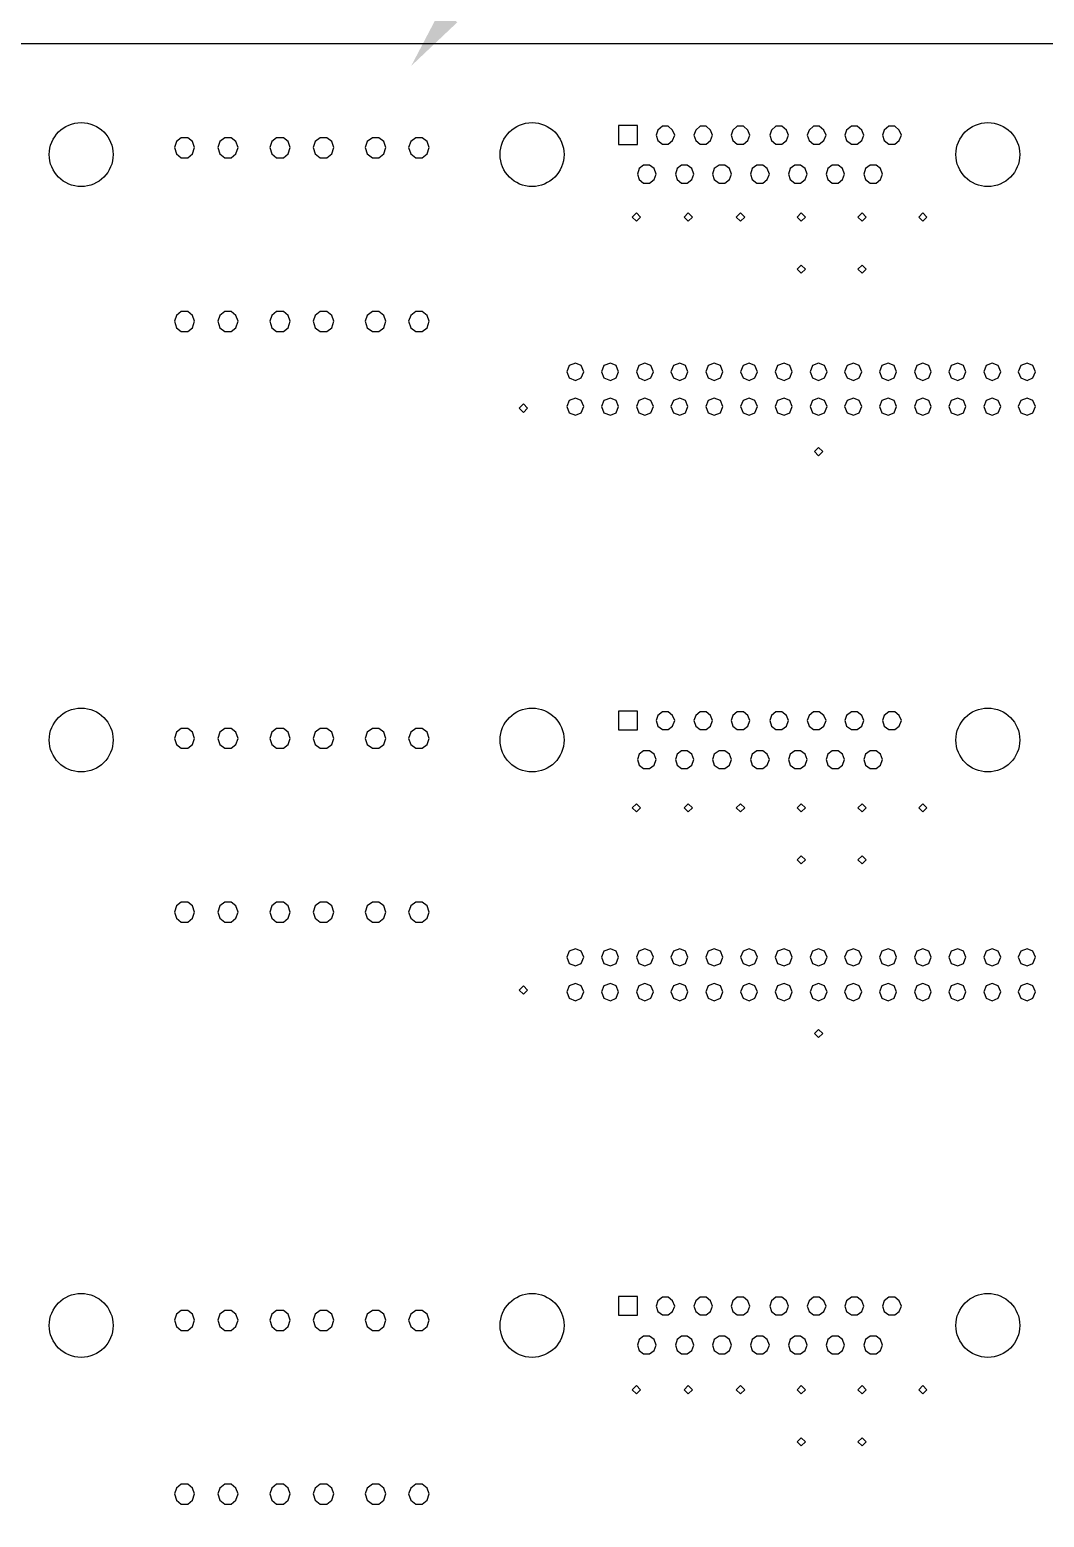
# Model space of a CAD drawing. Extents: x 0 to 31.8, y 0 to 20.
# Drawn here: x 23.031 to 25.952, y 8.846 to 13.128 of the extents above; entities that cross this region are included whole.
import ezdxf

# ---------------------------------------------------------------- set-up
doc = ezdxf.new("R2010")
doc.units = 0
doc.header["$LTSCALE"] = 0.25
doc.header["$MEASUREMENT"] = 0
doc.layers.add('10', color=7, linetype='CONTINUOUS')
doc.layers.add('DIMS', color=1, linetype='CONTINUOUS')

msp = doc.modelspace()

# ---------------------------------------------------------------- linework, layer by layer
at = {"layer": '10'}
for points in [[(30.6022, 13.0879), (30.6022, 5.9885), (20.3522, 5.9885), (20.3522, 13.0879), (30.6022, 13.0879)], [(24.7262, 12.7976), (24.7803, 12.7976), (24.7803, 12.8517), (24.7262, 12.8517), (24.7262, 12.7976)], [(24.8886, 12.8241), (24.8817, 12.8389), (24.8689, 12.8497), (24.8522, 12.8497), (24.8394, 12.8389), (24.8344, 12.8241), (24.8394, 12.8084), (24.8522, 12.7985), (24.8689, 12.7985), (24.8817, 12.8084), (24.8886, 12.8241)], [(24.9968, 12.8241), (24.9909, 12.8389), (24.9781, 12.8497), (24.9614, 12.8497), (24.9486, 12.8389), (24.9427, 12.8241), (24.9486, 12.8084), (24.9614, 12.7985), (24.9781, 12.7985), (24.9909, 12.8084), (24.9968, 12.8241)], [(25.1041, 12.8241), (25.0982, 12.8389), (25.0854, 12.8497), (25.0677, 12.8497), (25.0549, 12.8389), (25.05, 12.8241), (25.0549, 12.8084), (25.0677, 12.7985), (25.0854, 12.7985), (25.0982, 12.8084), (25.1041, 12.8241)], [(25.2154, 12.8241), (25.2094, 12.8389), (25.1966, 12.8497), (25.1789, 12.8497), (25.1661, 12.8389), (25.1612, 12.8241), (25.1661, 12.8084), (25.1789, 12.7985), (25.1966, 12.7985), (25.2094, 12.8084), (25.2154, 12.8241)], [(25.3236, 12.8241), (25.3167, 12.8389), (25.3039, 12.8497), (25.2872, 12.8497), (25.2744, 12.8389), (25.2695, 12.8241), (25.2744, 12.8084), (25.2872, 12.7985), (25.3039, 12.7985), (25.3167, 12.8084), (25.3236, 12.8241)], [(25.4319, 12.8241), (25.426, 12.8389), (25.4132, 12.8497), (25.3965, 12.8497), (25.3827, 12.8389), (25.3778, 12.8241), (25.3827, 12.8084), (25.3965, 12.7985), (25.4132, 12.7985), (25.426, 12.8084), (25.4319, 12.8241)], [(25.5402, 12.8241), (25.5342, 12.8389), (25.5215, 12.8497), (25.5037, 12.8497), (25.4909, 12.8389), (25.486, 12.8241), (25.4909, 12.8084), (25.5037, 12.7985), (25.5215, 12.7985), (25.5342, 12.8084), (25.5402, 12.8241)], [(23.5057, 12.7887), (23.4998, 12.8054), (23.486, 12.8163), (23.4673, 12.8163), (23.4535, 12.8054), (23.4476, 12.7887), (23.4535, 12.77), (23.4673, 12.7592), (23.486, 12.7592), (23.4998, 12.77), (23.5057, 12.7887)], [(23.6307, 12.7887), (23.6248, 12.8054), (23.611, 12.8163), (23.5923, 12.8163), (23.5785, 12.8054), (23.5726, 12.7887), (23.5785, 12.77), (23.5923, 12.7592), (23.611, 12.7592), (23.6248, 12.77), (23.6307, 12.7887)], [(23.7813, 12.7887), (23.7754, 12.8054), (23.7616, 12.8163), (23.7419, 12.8163), (23.7281, 12.8054), (23.7222, 12.7887), (23.7281, 12.77), (23.7419, 12.7592), (23.7616, 12.7592), (23.7754, 12.77), (23.7813, 12.7887)], [(23.9063, 12.7887), (23.9004, 12.8054), (23.8866, 12.8163), (23.8669, 12.8163), (23.8531, 12.8054), (23.8472, 12.7887), (23.8531, 12.77), (23.8669, 12.7592), (23.8866, 12.7592), (23.9004, 12.77), (23.9063, 12.7887)], [(24.0559, 12.7887), (24.05, 12.8054), (24.0362, 12.8163), (24.0175, 12.8163), (24.0028, 12.8054), (23.9968, 12.7887), (24.0028, 12.77), (24.0175, 12.7592), (24.0362, 12.7592), (24.05, 12.77), (24.0559, 12.7887)], [(24.1809, 12.7887), (24.175, 12.8054), (24.1612, 12.8163), (24.1425, 12.8163), (24.1278, 12.8054), (24.1218, 12.7887), (24.1278, 12.77), (24.1425, 12.7592), (24.1612, 12.7592), (24.175, 12.77), (24.1809, 12.7887)], [(24.8344, 12.7119), (24.8285, 12.7277), (24.8148, 12.7375), (24.798, 12.7375), (24.7852, 12.7277), (24.7803, 12.7119), (24.7852, 12.6962), (24.798, 12.6863), (24.8148, 12.6863), (24.8285, 12.6962), (24.8344, 12.7119)], [(24.9427, 12.7119), (24.9368, 12.7277), (24.924, 12.7375), (24.9073, 12.7375), (24.8945, 12.7277), (24.8896, 12.7119), (24.8945, 12.6962), (24.9073, 12.6863), (24.924, 12.6863), (24.9368, 12.6962), (24.9427, 12.7119)], [(25.051, 12.7119), (25.0451, 12.7277), (25.0323, 12.7375), (25.0155, 12.7375), (25.0018, 12.7277), (24.9968, 12.7119), (25.0018, 12.6962), (25.0155, 12.6863), (25.0323, 12.6863), (25.0451, 12.6962), (25.051, 12.7119)], [(25.1602, 12.7119), (25.1543, 12.7277), (25.1415, 12.7375), (25.1238, 12.7375), (25.111, 12.7277), (25.1061, 12.7119), (25.111, 12.6962), (25.1238, 12.6863), (25.1415, 12.6863), (25.1543, 12.6962), (25.1602, 12.7119)], [(25.2695, 12.7119), (25.2636, 12.7277), (25.2498, 12.7375), (25.2331, 12.7375), (25.2203, 12.7277), (25.2154, 12.7119), (25.2203, 12.6962), (25.2331, 12.6863), (25.2498, 12.6863), (25.2636, 12.6962), (25.2695, 12.7119)], [(25.3768, 12.7119), (25.3709, 12.7277), (25.3581, 12.7375), (25.3413, 12.7375), (25.3285, 12.7277), (25.3236, 12.7119), (25.3285, 12.6962), (25.3413, 12.6863), (25.3581, 12.6863), (25.3709, 12.6962), (25.3768, 12.7119)], [(25.486, 12.7119), (25.4801, 12.7277), (25.4673, 12.7375), (25.4506, 12.7375), (25.4368, 12.7277), (25.4319, 12.7119), (25.4368, 12.6962), (25.4506, 12.6863), (25.4673, 12.6863), (25.4801, 12.6962), (25.486, 12.7119)], [(24.7892, 12.5879), (24.7774, 12.6007), (24.7655, 12.5879), (24.7774, 12.5761), (24.7892, 12.5879)], [(24.9388, 12.5879), (24.927, 12.6007), (24.9152, 12.5879), (24.927, 12.5761), (24.9388, 12.5879)], [(25.0894, 12.5879), (25.0776, 12.6007), (25.0648, 12.5879), (25.0776, 12.5761), (25.0894, 12.5879)], [(25.2646, 12.5879), (25.2518, 12.6007), (25.24, 12.5879), (25.2518, 12.5761), (25.2646, 12.5879)], [(25.4388, 12.5879), (25.427, 12.6007), (25.4152, 12.5879), (25.427, 12.5761), (25.4388, 12.5879)], [(25.614, 12.5879), (25.6022, 12.6007), (25.5904, 12.5879), (25.6022, 12.5761), (25.614, 12.5879)], [(25.2646, 12.4383), (25.2518, 12.4501), (25.24, 12.4383), (25.2518, 12.4265), (25.2646, 12.4383)], [(25.4388, 12.4383), (25.427, 12.4501), (25.4152, 12.4383), (25.427, 12.4265), (25.4388, 12.4383)], [(23.5057, 12.2887), (23.4998, 12.3054), (23.486, 12.3163), (23.4673, 12.3163), (23.4535, 12.3054), (23.4476, 12.2887), (23.4535, 12.27), (23.4673, 12.2592), (23.486, 12.2592), (23.4998, 12.27), (23.5057, 12.2887)], [(23.6307, 12.2887), (23.6248, 12.3054), (23.611, 12.3163), (23.5923, 12.3163), (23.5785, 12.3054), (23.5726, 12.2887), (23.5785, 12.27), (23.5923, 12.2592), (23.611, 12.2592), (23.6248, 12.27), (23.6307, 12.2887)], [(23.7813, 12.2887), (23.7754, 12.3054), (23.7616, 12.3163), (23.7419, 12.3163), (23.7281, 12.3054), (23.7222, 12.2887), (23.7281, 12.27), (23.7419, 12.2592), (23.7616, 12.2592), (23.7754, 12.27), (23.7813, 12.2887)], [(23.9063, 12.2887), (23.9004, 12.3054), (23.8866, 12.3163), (23.8669, 12.3163), (23.8531, 12.3054), (23.8472, 12.2887), (23.8531, 12.27), (23.8669, 12.2592), (23.8866, 12.2592), (23.9004, 12.27), (23.9063, 12.2887)], [(24.0559, 12.2887), (24.05, 12.3054), (24.0362, 12.3163), (24.0175, 12.3163), (24.0028, 12.3054), (23.9968, 12.2887), (24.0028, 12.27), (24.0175, 12.2592), (24.0362, 12.2592), (24.05, 12.27), (24.0559, 12.2887)], [(24.1809, 12.2887), (24.175, 12.3054), (24.1612, 12.3163), (24.1425, 12.3163), (24.1278, 12.3054), (24.1218, 12.2887), (24.1278, 12.27), (24.1425, 12.2592), (24.1612, 12.2592), (24.175, 12.27), (24.1809, 12.2887)], [(24.6258, 12.143), (24.6189, 12.1607), (24.6022, 12.1676), (24.5844, 12.1607), (24.5776, 12.143), (24.5844, 12.1253), (24.6022, 12.1184), (24.6189, 12.1253), (24.6258, 12.143)], [(24.7262, 12.143), (24.7193, 12.1607), (24.7026, 12.1676), (24.6839, 12.1607), (24.677, 12.143), (24.6839, 12.1253), (24.7026, 12.1184), (24.7193, 12.1253), (24.7262, 12.143)], [(24.8266, 12.143), (24.8187, 12.1607), (24.802, 12.1676), (24.7842, 12.1607), (24.7774, 12.143), (24.7842, 12.1253), (24.802, 12.1184), (24.8187, 12.1253), (24.8266, 12.143)], [(24.926, 12.143), (24.9191, 12.1607), (24.9024, 12.1676), (24.8846, 12.1607), (24.8768, 12.143), (24.8846, 12.1253), (24.9024, 12.1184), (24.9191, 12.1253), (24.926, 12.143)], [(25.0264, 12.143), (25.0195, 12.1607), (25.0018, 12.1676), (24.9841, 12.1607), (24.9772, 12.143), (24.9841, 12.1253), (25.0018, 12.1184), (25.0195, 12.1253), (25.0264, 12.143)], [(25.1258, 12.143), (25.1189, 12.1607), (25.1022, 12.1676), (25.0844, 12.1607), (25.0776, 12.143), (25.0844, 12.1253), (25.1022, 12.1184), (25.1189, 12.1253), (25.1258, 12.143)], [(25.2262, 12.143), (25.2193, 12.1607), (25.2026, 12.1676), (25.1839, 12.1607), (25.177, 12.143), (25.1839, 12.1253), (25.2026, 12.1184), (25.2193, 12.1253), (25.2262, 12.143)], [(25.3266, 12.143), (25.3187, 12.1607), (25.302, 12.1676), (25.2842, 12.1607), (25.2774, 12.143), (25.2842, 12.1253), (25.302, 12.1184), (25.3187, 12.1253), (25.3266, 12.143)], [(25.426, 12.143), (25.4191, 12.1607), (25.4024, 12.1676), (25.3846, 12.1607), (25.3768, 12.143), (25.3846, 12.1253), (25.4024, 12.1184), (25.4191, 12.1253), (25.426, 12.143)], [(25.5264, 12.143), (25.5195, 12.1607), (25.5018, 12.1676), (25.4841, 12.1607), (25.4772, 12.143), (25.4841, 12.1253), (25.5018, 12.1184), (25.5195, 12.1253), (25.5264, 12.143)], [(25.6258, 12.143), (25.6189, 12.1607), (25.6022, 12.1676), (25.5844, 12.1607), (25.5776, 12.143), (25.5844, 12.1253), (25.6022, 12.1184), (25.6189, 12.1253), (25.6258, 12.143)], [(25.7262, 12.143), (25.7193, 12.1607), (25.7026, 12.1676), (25.6839, 12.1607), (25.677, 12.143), (25.6839, 12.1253), (25.7026, 12.1184), (25.7193, 12.1253), (25.7262, 12.143)], [(25.8266, 12.143), (25.8187, 12.1607), (25.802, 12.1676), (25.7842, 12.1607), (25.7774, 12.143), (25.7842, 12.1253), (25.802, 12.1184), (25.8187, 12.1253), (25.8266, 12.143)], [(25.926, 12.143), (25.9191, 12.1607), (25.9024, 12.1676), (25.8846, 12.1607), (25.8768, 12.143), (25.8846, 12.1253), (25.9024, 12.1184), (25.9191, 12.1253), (25.926, 12.143)], [(24.4644, 12.0387), (24.4526, 12.0505), (24.4398, 12.0387), (24.4526, 12.0259), (24.4644, 12.0387)], [(24.6258, 12.0436), (24.6189, 12.0603), (24.6022, 12.0672), (24.5844, 12.0603), (24.5776, 12.0436), (24.5844, 12.0249), (24.6022, 12.018), (24.6189, 12.0249), (24.6258, 12.0436)], [(24.7262, 12.0436), (24.7193, 12.0603), (24.7026, 12.0672), (24.6839, 12.0603), (24.677, 12.0436), (24.6839, 12.0249), (24.7026, 12.018), (24.7193, 12.0249), (24.7262, 12.0436)], [(24.8266, 12.0436), (24.8187, 12.0603), (24.802, 12.0672), (24.7842, 12.0603), (24.7774, 12.0436), (24.7842, 12.0249), (24.802, 12.018), (24.8187, 12.0249), (24.8266, 12.0436)], [(24.926, 12.0436), (24.9191, 12.0603), (24.9024, 12.0672), (24.8846, 12.0603), (24.8768, 12.0436), (24.8846, 12.0249), (24.9024, 12.018), (24.9191, 12.0249), (24.926, 12.0436)], [(25.0264, 12.0436), (25.0195, 12.0603), (25.0018, 12.0672), (24.9841, 12.0603), (24.9772, 12.0436), (24.9841, 12.0249), (25.0018, 12.018), (25.0195, 12.0249), (25.0264, 12.0436)], [(25.1258, 12.0436), (25.1189, 12.0603), (25.1022, 12.0672), (25.0844, 12.0603), (25.0776, 12.0436), (25.0844, 12.0249), (25.1022, 12.018), (25.1189, 12.0249), (25.1258, 12.0436)], [(25.2262, 12.0436), (25.2193, 12.0603), (25.2026, 12.0672), (25.1839, 12.0603), (25.177, 12.0436), (25.1839, 12.0249), (25.2026, 12.018), (25.2193, 12.0249), (25.2262, 12.0436)], [(25.3266, 12.0436), (25.3187, 12.0603), (25.302, 12.0672), (25.2842, 12.0603), (25.2774, 12.0436), (25.2842, 12.0249), (25.302, 12.018), (25.3187, 12.0249), (25.3266, 12.0436)], [(25.426, 12.0436), (25.4191, 12.0603), (25.4024, 12.0672), (25.3846, 12.0603), (25.3768, 12.0436), (25.3846, 12.0249), (25.4024, 12.018), (25.4191, 12.0249), (25.426, 12.0436)], [(25.5264, 12.0436), (25.5195, 12.0603), (25.5018, 12.0672), (25.4841, 12.0603), (25.4772, 12.0436), (25.4841, 12.0249), (25.5018, 12.018), (25.5195, 12.0249), (25.5264, 12.0436)], [(25.6258, 12.0436), (25.6189, 12.0603), (25.6022, 12.0672), (25.5844, 12.0603), (25.5776, 12.0436), (25.5844, 12.0249), (25.6022, 12.018), (25.6189, 12.0249), (25.6258, 12.0436)], [(25.7262, 12.0436), (25.7193, 12.0603), (25.7026, 12.0672), (25.6839, 12.0603), (25.677, 12.0436), (25.6839, 12.0249), (25.7026, 12.018), (25.7193, 12.0249), (25.7262, 12.0436)], [(25.8266, 12.0436), (25.8187, 12.0603), (25.802, 12.0672), (25.7842, 12.0603), (25.7774, 12.0436), (25.7842, 12.0249), (25.802, 12.018), (25.8187, 12.0249), (25.8266, 12.0436)], [(25.926, 12.0436), (25.9191, 12.0603), (25.9024, 12.0672), (25.8846, 12.0603), (25.8768, 12.0436), (25.8846, 12.0249), (25.9024, 12.018), (25.9191, 12.0249), (25.926, 12.0436)], [(25.3138, 11.9137), (25.302, 11.9255), (25.2902, 11.9137), (25.302, 11.9009), (25.3138, 11.9137)], [(24.7262, 11.1125), (24.7803, 11.1125), (24.7803, 11.1666), (24.7262, 11.1666), (24.7262, 11.1125)], [(24.8886, 11.1391), (24.8817, 11.1539), (24.8689, 11.1647), (24.8522, 11.1647), (24.8394, 11.1539), (24.8344, 11.1391), (24.8394, 11.1233), (24.8522, 11.1135), (24.8689, 11.1135), (24.8817, 11.1233), (24.8886, 11.1391)], [(24.9968, 11.1391), (24.9909, 11.1539), (24.9781, 11.1647), (24.9614, 11.1647), (24.9486, 11.1539), (24.9427, 11.1391), (24.9486, 11.1233), (24.9614, 11.1135), (24.9781, 11.1135), (24.9909, 11.1233), (24.9968, 11.1391)], [(25.1041, 11.1391), (25.0982, 11.1539), (25.0854, 11.1647), (25.0677, 11.1647), (25.0549, 11.1539), (25.05, 11.1391), (25.0549, 11.1233), (25.0677, 11.1135), (25.0854, 11.1135), (25.0982, 11.1233), (25.1041, 11.1391)], [(25.2154, 11.1391), (25.2094, 11.1539), (25.1966, 11.1647), (25.1789, 11.1647), (25.1661, 11.1539), (25.1612, 11.1391), (25.1661, 11.1233), (25.1789, 11.1135), (25.1966, 11.1135), (25.2094, 11.1233), (25.2154, 11.1391)], [(25.3236, 11.1391), (25.3167, 11.1539), (25.3039, 11.1647), (25.2872, 11.1647), (25.2744, 11.1539), (25.2695, 11.1391), (25.2744, 11.1233), (25.2872, 11.1135), (25.3039, 11.1135), (25.3167, 11.1233), (25.3236, 11.1391)], [(25.4319, 11.1391), (25.426, 11.1539), (25.4132, 11.1647), (25.3965, 11.1647), (25.3827, 11.1539), (25.3778, 11.1391), (25.3827, 11.1233), (25.3965, 11.1135), (25.4132, 11.1135), (25.426, 11.1233), (25.4319, 11.1391)], [(25.5402, 11.1391), (25.5342, 11.1539), (25.5215, 11.1647), (25.5037, 11.1647), (25.4909, 11.1539), (25.486, 11.1391), (25.4909, 11.1233), (25.5037, 11.1135), (25.5215, 11.1135), (25.5342, 11.1233), (25.5402, 11.1391)], [(23.5057, 11.0879), (23.4998, 11.1056), (23.486, 11.1164), (23.4673, 11.1164), (23.4535, 11.1056), (23.4476, 11.0879), (23.4535, 11.0702), (23.4673, 11.0594), (23.486, 11.0594), (23.4998, 11.0702), (23.5057, 11.0879)], [(23.6307, 11.0879), (23.6248, 11.1056), (23.611, 11.1164), (23.5923, 11.1164), (23.5785, 11.1056), (23.5726, 11.0879), (23.5785, 11.0702), (23.5923, 11.0594), (23.611, 11.0594), (23.6248, 11.0702), (23.6307, 11.0879)], [(23.7813, 11.0879), (23.7754, 11.1056), (23.7616, 11.1164), (23.7419, 11.1164), (23.7281, 11.1056), (23.7222, 11.0879), (23.7281, 11.0702), (23.7419, 11.0594), (23.7616, 11.0594), (23.7754, 11.0702), (23.7813, 11.0879)], [(23.9063, 11.0879), (23.9004, 11.1056), (23.8866, 11.1164), (23.8669, 11.1164), (23.8531, 11.1056), (23.8472, 11.0879), (23.8531, 11.0702), (23.8669, 11.0594), (23.8866, 11.0594), (23.9004, 11.0702), (23.9063, 11.0879)], [(24.0559, 11.0879), (24.05, 11.1056), (24.0362, 11.1164), (24.0175, 11.1164), (24.0028, 11.1056), (23.9968, 11.0879), (24.0028, 11.0702), (24.0175, 11.0594), (24.0362, 11.0594), (24.05, 11.0702), (24.0559, 11.0879)], [(24.1809, 11.0879), (24.175, 11.1056), (24.1612, 11.1164), (24.1425, 11.1164), (24.1278, 11.1056), (24.1218, 11.0879), (24.1278, 11.0702), (24.1425, 11.0594), (24.1612, 11.0594), (24.175, 11.0702), (24.1809, 11.0879)], [(24.8344, 11.0269), (24.8285, 11.0426), (24.8148, 11.0525), (24.798, 11.0525), (24.7852, 11.0426), (24.7803, 11.0269), (24.7852, 11.0111), (24.798, 11.0013), (24.8148, 11.0013), (24.8285, 11.0111), (24.8344, 11.0269)], [(24.9427, 11.0269), (24.9368, 11.0426), (24.924, 11.0525), (24.9073, 11.0525), (24.8945, 11.0426), (24.8896, 11.0269), (24.8945, 11.0111), (24.9073, 11.0013), (24.924, 11.0013), (24.9368, 11.0111), (24.9427, 11.0269)], [(25.051, 11.0269), (25.0451, 11.0426), (25.0323, 11.0525), (25.0155, 11.0525), (25.0018, 11.0426), (24.9968, 11.0269), (25.0018, 11.0111), (25.0155, 11.0013), (25.0323, 11.0013), (25.0451, 11.0111), (25.051, 11.0269)], [(25.1602, 11.0269), (25.1543, 11.0426), (25.1415, 11.0525), (25.1238, 11.0525), (25.111, 11.0426), (25.1061, 11.0269), (25.111, 11.0111), (25.1238, 11.0013), (25.1415, 11.0013), (25.1543, 11.0111), (25.1602, 11.0269)], [(25.2695, 11.0269), (25.2636, 11.0426), (25.2498, 11.0525), (25.2331, 11.0525), (25.2203, 11.0426), (25.2154, 11.0269), (25.2203, 11.0111), (25.2331, 11.0013), (25.2498, 11.0013), (25.2636, 11.0111), (25.2695, 11.0269)], [(25.3768, 11.0269), (25.3709, 11.0426), (25.3581, 11.0525), (25.3413, 11.0525), (25.3285, 11.0426), (25.3236, 11.0269), (25.3285, 11.0111), (25.3413, 11.0013), (25.3581, 11.0013), (25.3709, 11.0111), (25.3768, 11.0269)], [(25.486, 11.0269), (25.4801, 11.0426), (25.4673, 11.0525), (25.4506, 11.0525), (25.4368, 11.0426), (25.4319, 11.0269), (25.4368, 11.0111), (25.4506, 11.0013), (25.4673, 11.0013), (25.4801, 11.0111), (25.486, 11.0269)], [(24.7892, 10.8881), (24.7774, 10.8999), (24.7655, 10.8881), (24.7774, 10.8763), (24.7892, 10.8881)], [(24.9388, 10.8881), (24.927, 10.8999), (24.9152, 10.8881), (24.927, 10.8763), (24.9388, 10.8881)], [(25.0894, 10.8881), (25.0776, 10.8999), (25.0648, 10.8881), (25.0776, 10.8763), (25.0894, 10.8881)], [(25.2646, 10.8881), (25.2518, 10.8999), (25.24, 10.8881), (25.2518, 10.8763), (25.2646, 10.8881)], [(25.4388, 10.8881), (25.427, 10.8999), (25.4152, 10.8881), (25.427, 10.8763), (25.4388, 10.8881)], [(25.614, 10.8881), (25.6022, 10.8999), (25.5904, 10.8881), (25.6022, 10.8763), (25.614, 10.8881)], [(25.2646, 10.7385), (25.2518, 10.7503), (25.24, 10.7385), (25.2518, 10.7267), (25.2646, 10.7385)], [(25.4388, 10.7385), (25.427, 10.7503), (25.4152, 10.7385), (25.427, 10.7267), (25.4388, 10.7385)], [(23.5057, 10.5879), (23.4998, 10.6056), (23.486, 10.6164), (23.4673, 10.6164), (23.4535, 10.6056), (23.4476, 10.5879), (23.4535, 10.5702), (23.4673, 10.5594), (23.486, 10.5594), (23.4998, 10.5702), (23.5057, 10.5879)], [(23.6307, 10.5879), (23.6248, 10.6056), (23.611, 10.6164), (23.5923, 10.6164), (23.5785, 10.6056), (23.5726, 10.5879), (23.5785, 10.5702), (23.5923, 10.5594), (23.611, 10.5594), (23.6248, 10.5702), (23.6307, 10.5879)], [(23.7813, 10.5879), (23.7754, 10.6056), (23.7616, 10.6164), (23.7419, 10.6164), (23.7281, 10.6056), (23.7222, 10.5879), (23.7281, 10.5702), (23.7419, 10.5594), (23.7616, 10.5594), (23.7754, 10.5702), (23.7813, 10.5879)], [(23.9063, 10.5879), (23.9004, 10.6056), (23.8866, 10.6164), (23.8669, 10.6164), (23.8531, 10.6056), (23.8472, 10.5879), (23.8531, 10.5702), (23.8669, 10.5594), (23.8866, 10.5594), (23.9004, 10.5702), (23.9063, 10.5879)], [(24.0559, 10.5879), (24.05, 10.6056), (24.0362, 10.6164), (24.0175, 10.6164), (24.0028, 10.6056), (23.9968, 10.5879), (24.0028, 10.5702), (24.0175, 10.5594), (24.0362, 10.5594), (24.05, 10.5702), (24.0559, 10.5879)], [(24.1809, 10.5879), (24.175, 10.6056), (24.1612, 10.6164), (24.1425, 10.6164), (24.1278, 10.6056), (24.1218, 10.5879), (24.1278, 10.5702), (24.1425, 10.5594), (24.1612, 10.5594), (24.175, 10.5702), (24.1809, 10.5879)], [(24.6258, 10.458), (24.6189, 10.4757), (24.6022, 10.4826), (24.5844, 10.4757), (24.5776, 10.458), (24.5844, 10.4403), (24.6022, 10.4334), (24.6189, 10.4403), (24.6258, 10.458)], [(24.7262, 10.458), (24.7193, 10.4757), (24.7026, 10.4826), (24.6839, 10.4757), (24.677, 10.458), (24.6839, 10.4403), (24.7026, 10.4334), (24.7193, 10.4403), (24.7262, 10.458)], [(24.8266, 10.458), (24.8187, 10.4757), (24.802, 10.4826), (24.7842, 10.4757), (24.7774, 10.458), (24.7842, 10.4403), (24.802, 10.4334), (24.8187, 10.4403), (24.8266, 10.458)], [(24.926, 10.458), (24.9191, 10.4757), (24.9024, 10.4826), (24.8846, 10.4757), (24.8768, 10.458), (24.8846, 10.4403), (24.9024, 10.4334), (24.9191, 10.4403), (24.926, 10.458)], [(25.0264, 10.458), (25.0195, 10.4757), (25.0018, 10.4826), (24.9841, 10.4757), (24.9772, 10.458), (24.9841, 10.4403), (25.0018, 10.4334), (25.0195, 10.4403), (25.0264, 10.458)], [(25.1258, 10.458), (25.1189, 10.4757), (25.1022, 10.4826), (25.0844, 10.4757), (25.0776, 10.458), (25.0844, 10.4403), (25.1022, 10.4334), (25.1189, 10.4403), (25.1258, 10.458)], [(25.2262, 10.458), (25.2193, 10.4757), (25.2026, 10.4826), (25.1839, 10.4757), (25.177, 10.458), (25.1839, 10.4403), (25.2026, 10.4334), (25.2193, 10.4403), (25.2262, 10.458)], [(25.3266, 10.458), (25.3187, 10.4757), (25.302, 10.4826), (25.2842, 10.4757), (25.2774, 10.458), (25.2842, 10.4403), (25.302, 10.4334), (25.3187, 10.4403), (25.3266, 10.458)], [(25.426, 10.458), (25.4191, 10.4757), (25.4024, 10.4826), (25.3846, 10.4757), (25.3768, 10.458), (25.3846, 10.4403), (25.4024, 10.4334), (25.4191, 10.4403), (25.426, 10.458)], [(25.5264, 10.458), (25.5195, 10.4757), (25.5018, 10.4826), (25.4841, 10.4757), (25.4772, 10.458), (25.4841, 10.4403), (25.5018, 10.4334), (25.5195, 10.4403), (25.5264, 10.458)], [(25.6258, 10.458), (25.6189, 10.4757), (25.6022, 10.4826), (25.5844, 10.4757), (25.5776, 10.458), (25.5844, 10.4403), (25.6022, 10.4334), (25.6189, 10.4403), (25.6258, 10.458)], [(25.7262, 10.458), (25.7193, 10.4757), (25.7026, 10.4826), (25.6839, 10.4757), (25.677, 10.458), (25.6839, 10.4403), (25.7026, 10.4334), (25.7193, 10.4403), (25.7262, 10.458)], [(25.8266, 10.458), (25.8187, 10.4757), (25.802, 10.4826), (25.7842, 10.4757), (25.7774, 10.458), (25.7842, 10.4403), (25.802, 10.4334), (25.8187, 10.4403), (25.8266, 10.458)], [(25.926, 10.458), (25.9191, 10.4757), (25.9024, 10.4826), (25.8846, 10.4757), (25.8768, 10.458), (25.8846, 10.4403), (25.9024, 10.4334), (25.9191, 10.4403), (25.926, 10.458)], [(24.4644, 10.3635), (24.4526, 10.3753), (24.4398, 10.3635), (24.4526, 10.3517), (24.4644, 10.3635)], [(24.6258, 10.3586), (24.6189, 10.3753), (24.6022, 10.3822), (24.5844, 10.3753), (24.5776, 10.3586), (24.5844, 10.3399), (24.6022, 10.333), (24.6189, 10.3399), (24.6258, 10.3586)], [(24.7262, 10.3586), (24.7193, 10.3753), (24.7026, 10.3822), (24.6839, 10.3753), (24.677, 10.3586), (24.6839, 10.3399), (24.7026, 10.333), (24.7193, 10.3399), (24.7262, 10.3586)], [(24.8266, 10.3586), (24.8187, 10.3753), (24.802, 10.3822), (24.7842, 10.3753), (24.7774, 10.3586), (24.7842, 10.3399), (24.802, 10.333), (24.8187, 10.3399), (24.8266, 10.3586)], [(24.926, 10.3586), (24.9191, 10.3753), (24.9024, 10.3822), (24.8846, 10.3753), (24.8768, 10.3586), (24.8846, 10.3399), (24.9024, 10.333), (24.9191, 10.3399), (24.926, 10.3586)], [(25.0264, 10.3586), (25.0195, 10.3753), (25.0018, 10.3822), (24.9841, 10.3753), (24.9772, 10.3586), (24.9841, 10.3399), (25.0018, 10.333), (25.0195, 10.3399), (25.0264, 10.3586)], [(25.1258, 10.3586), (25.1189, 10.3753), (25.1022, 10.3822), (25.0844, 10.3753), (25.0776, 10.3586), (25.0844, 10.3399), (25.1022, 10.333), (25.1189, 10.3399), (25.1258, 10.3586)], [(25.2262, 10.3586), (25.2193, 10.3753), (25.2026, 10.3822), (25.1839, 10.3753), (25.177, 10.3586), (25.1839, 10.3399), (25.2026, 10.333), (25.2193, 10.3399), (25.2262, 10.3586)], [(25.3266, 10.3586), (25.3187, 10.3753), (25.302, 10.3822), (25.2842, 10.3753), (25.2774, 10.3586), (25.2842, 10.3399), (25.302, 10.333), (25.3187, 10.3399), (25.3266, 10.3586)], [(25.426, 10.3586), (25.4191, 10.3753), (25.4024, 10.3822), (25.3846, 10.3753), (25.3768, 10.3586), (25.3846, 10.3399), (25.4024, 10.333), (25.4191, 10.3399), (25.426, 10.3586)], [(25.5264, 10.3586), (25.5195, 10.3753), (25.5018, 10.3822), (25.4841, 10.3753), (25.4772, 10.3586), (25.4841, 10.3399), (25.5018, 10.333), (25.5195, 10.3399), (25.5264, 10.3586)], [(25.6258, 10.3586), (25.6189, 10.3753), (25.6022, 10.3822), (25.5844, 10.3753), (25.5776, 10.3586), (25.5844, 10.3399), (25.6022, 10.333), (25.6189, 10.3399), (25.6258, 10.3586)], [(25.7262, 10.3586), (25.7193, 10.3753), (25.7026, 10.3822), (25.6839, 10.3753), (25.677, 10.3586), (25.6839, 10.3399), (25.7026, 10.333), (25.7193, 10.3399), (25.7262, 10.3586)], [(25.8266, 10.3586), (25.8187, 10.3753), (25.802, 10.3822), (25.7842, 10.3753), (25.7774, 10.3586), (25.7842, 10.3399), (25.802, 10.333), (25.8187, 10.3399), (25.8266, 10.3586)], [(25.926, 10.3586), (25.9191, 10.3753), (25.9024, 10.3822), (25.8846, 10.3753), (25.8768, 10.3586), (25.8846, 10.3399), (25.9024, 10.333), (25.9191, 10.3399), (25.926, 10.3586)], [(25.3138, 10.2385), (25.302, 10.2503), (25.2902, 10.2385), (25.302, 10.2267), (25.3138, 10.2385)], [(24.7262, 9.4275), (24.7803, 9.4275), (24.7803, 9.4816), (24.7262, 9.4816), (24.7262, 9.4275)], [(24.8886, 9.454), (24.8817, 9.4688), (24.8689, 9.4796), (24.8522, 9.4796), (24.8394, 9.4688), (24.8344, 9.454), (24.8394, 9.4383), (24.8522, 9.4285), (24.8689, 9.4285), (24.8817, 9.4383), (24.8886, 9.454)], [(24.9968, 9.454), (24.9909, 9.4688), (24.9781, 9.4796), (24.9614, 9.4796), (24.9486, 9.4688), (24.9427, 9.454), (24.9486, 9.4383), (24.9614, 9.4285), (24.9781, 9.4285), (24.9909, 9.4383), (24.9968, 9.454)], [(25.1041, 9.454), (25.0982, 9.4688), (25.0854, 9.4796), (25.0677, 9.4796), (25.0549, 9.4688), (25.05, 9.454), (25.0549, 9.4383), (25.0677, 9.4285), (25.0854, 9.4285), (25.0982, 9.4383), (25.1041, 9.454)], [(25.2154, 9.454), (25.2094, 9.4688), (25.1966, 9.4796), (25.1789, 9.4796), (25.1661, 9.4688), (25.1612, 9.454), (25.1661, 9.4383), (25.1789, 9.4285), (25.1966, 9.4285), (25.2094, 9.4383), (25.2154, 9.454)], [(25.3236, 9.454), (25.3167, 9.4688), (25.3039, 9.4796), (25.2872, 9.4796), (25.2744, 9.4688), (25.2695, 9.454), (25.2744, 9.4383), (25.2872, 9.4285), (25.3039, 9.4285), (25.3167, 9.4383), (25.3236, 9.454)], [(25.4319, 9.454), (25.426, 9.4688), (25.4132, 9.4796), (25.3965, 9.4796), (25.3827, 9.4688), (25.3778, 9.454), (25.3827, 9.4383), (25.3965, 9.4285), (25.4132, 9.4285), (25.426, 9.4383), (25.4319, 9.454)], [(25.5402, 9.454), (25.5342, 9.4688), (25.5215, 9.4796), (25.5037, 9.4796), (25.4909, 9.4688), (25.486, 9.454), (25.4909, 9.4383), (25.5037, 9.4285), (25.5215, 9.4285), (25.5342, 9.4383), (25.5402, 9.454)], [(23.5057, 9.4137), (23.4998, 9.4304), (23.486, 9.4413), (23.4673, 9.4413), (23.4535, 9.4304), (23.4476, 9.4137), (23.4535, 9.395), (23.4673, 9.3842), (23.486, 9.3842), (23.4998, 9.395), (23.5057, 9.4137)], [(23.6307, 9.4137), (23.6248, 9.4304), (23.611, 9.4413), (23.5923, 9.4413), (23.5785, 9.4304), (23.5726, 9.4137), (23.5785, 9.395), (23.5923, 9.3842), (23.611, 9.3842), (23.6248, 9.395), (23.6307, 9.4137)], [(23.7813, 9.4137), (23.7754, 9.4304), (23.7616, 9.4413), (23.7419, 9.4413), (23.7281, 9.4304), (23.7222, 9.4137), (23.7281, 9.395), (23.7419, 9.3842), (23.7616, 9.3842), (23.7754, 9.395), (23.7813, 9.4137)], [(23.9063, 9.4137), (23.9004, 9.4304), (23.8866, 9.4413), (23.8669, 9.4413), (23.8531, 9.4304), (23.8472, 9.4137), (23.8531, 9.395), (23.8669, 9.3842), (23.8866, 9.3842), (23.9004, 9.395), (23.9063, 9.4137)], [(24.0559, 9.4137), (24.05, 9.4304), (24.0362, 9.4413), (24.0175, 9.4413), (24.0028, 9.4304), (23.9968, 9.4137), (24.0028, 9.395), (24.0175, 9.3842), (24.0362, 9.3842), (24.05, 9.395), (24.0559, 9.4137)], [(24.1809, 9.4137), (24.175, 9.4304), (24.1612, 9.4413), (24.1425, 9.4413), (24.1278, 9.4304), (24.1218, 9.4137), (24.1278, 9.395), (24.1425, 9.3842), (24.1612, 9.3842), (24.175, 9.395), (24.1809, 9.4137)], [(24.8344, 9.3418), (24.8285, 9.3576), (24.8148, 9.3674), (24.798, 9.3674), (24.7852, 9.3576), (24.7803, 9.3418), (24.7852, 9.3261), (24.798, 9.3163), (24.8148, 9.3163), (24.8285, 9.3261), (24.8344, 9.3418)], [(24.9427, 9.3418), (24.9368, 9.3576), (24.924, 9.3674), (24.9073, 9.3674), (24.8945, 9.3576), (24.8896, 9.3418), (24.8945, 9.3261), (24.9073, 9.3163), (24.924, 9.3163), (24.9368, 9.3261), (24.9427, 9.3418)], [(25.051, 9.3418), (25.0451, 9.3576), (25.0323, 9.3674), (25.0155, 9.3674), (25.0018, 9.3576), (24.9968, 9.3418), (25.0018, 9.3261), (25.0155, 9.3163), (25.0323, 9.3163), (25.0451, 9.3261), (25.051, 9.3418)], [(25.1602, 9.3418), (25.1543, 9.3576), (25.1415, 9.3674), (25.1238, 9.3674), (25.111, 9.3576), (25.1061, 9.3418), (25.111, 9.3261), (25.1238, 9.3163), (25.1415, 9.3163), (25.1543, 9.3261), (25.1602, 9.3418)], [(25.2695, 9.3418), (25.2636, 9.3576), (25.2498, 9.3674), (25.2331, 9.3674), (25.2203, 9.3576), (25.2154, 9.3418), (25.2203, 9.3261), (25.2331, 9.3163), (25.2498, 9.3163), (25.2636, 9.3261), (25.2695, 9.3418)], [(25.3768, 9.3418), (25.3709, 9.3576), (25.3581, 9.3674), (25.3413, 9.3674), (25.3285, 9.3576), (25.3236, 9.3418), (25.3285, 9.3261), (25.3413, 9.3163), (25.3581, 9.3163), (25.3709, 9.3261), (25.3768, 9.3418)], [(25.486, 9.3418), (25.4801, 9.3576), (25.4673, 9.3674), (25.4506, 9.3674), (25.4368, 9.3576), (25.4319, 9.3418), (25.4368, 9.3261), (25.4506, 9.3163), (25.4673, 9.3163), (25.4801, 9.3261), (25.486, 9.3418)], [(24.7892, 9.2129), (24.7774, 9.2257), (24.7655, 9.2129), (24.7774, 9.2011), (24.7892, 9.2129)], [(24.9388, 9.2129), (24.927, 9.2257), (24.9152, 9.2129), (24.927, 9.2011), (24.9388, 9.2129)], [(25.0894, 9.2129), (25.0776, 9.2257), (25.0648, 9.2129), (25.0776, 9.2011), (25.0894, 9.2129)], [(25.2646, 9.2129), (25.2518, 9.2257), (25.24, 9.2129), (25.2518, 9.2011), (25.2646, 9.2129)], [(25.4388, 9.2129), (25.427, 9.2257), (25.4152, 9.2129), (25.427, 9.2011), (25.4388, 9.2129)], [(25.614, 9.2129), (25.6022, 9.2257), (25.5904, 9.2129), (25.6022, 9.2011), (25.614, 9.2129)], [(25.2646, 9.0633), (25.2518, 9.0751), (25.24, 9.0633), (25.2518, 9.0515), (25.2646, 9.0633)], [(25.4388, 9.0633), (25.427, 9.0751), (25.4152, 9.0633), (25.427, 9.0515), (25.4388, 9.0633)], [(23.5057, 8.9137), (23.4998, 8.9304), (23.486, 8.9413), (23.4673, 8.9413), (23.4535, 8.9304), (23.4476, 8.9137), (23.4535, 8.895), (23.4673, 8.8842), (23.486, 8.8842), (23.4998, 8.895), (23.5057, 8.9137)], [(23.6307, 8.9137), (23.6248, 8.9304), (23.611, 8.9413), (23.5923, 8.9413), (23.5785, 8.9304), (23.5726, 8.9137), (23.5785, 8.895), (23.5923, 8.8842), (23.611, 8.8842), (23.6248, 8.895), (23.6307, 8.9137)], [(23.7813, 8.9137), (23.7754, 8.9304), (23.7616, 8.9413), (23.7419, 8.9413), (23.7281, 8.9304), (23.7222, 8.9137), (23.7281, 8.895), (23.7419, 8.8842), (23.7616, 8.8842), (23.7754, 8.895), (23.7813, 8.9137)], [(23.9063, 8.9137), (23.9004, 8.9304), (23.8866, 8.9413), (23.8669, 8.9413), (23.8531, 8.9304), (23.8472, 8.9137), (23.8531, 8.895), (23.8669, 8.8842), (23.8866, 8.8842), (23.9004, 8.895), (23.9063, 8.9137)], [(24.0559, 8.9137), (24.05, 8.9304), (24.0362, 8.9413), (24.0175, 8.9413), (24.0028, 8.9304), (23.9968, 8.9137), (24.0028, 8.895), (24.0175, 8.8842), (24.0362, 8.8842), (24.05, 8.895), (24.0559, 8.9137)], [(24.1809, 8.9137), (24.175, 8.9304), (24.1612, 8.9413), (24.1425, 8.9413), (24.1278, 8.9304), (24.1218, 8.9137), (24.1278, 8.895), (24.1425, 8.8842), (24.1612, 8.8842), (24.175, 8.895), (24.1809, 8.9137)]]:
    msp.add_lwpolyline(points, dxfattribs=at)
for centre in [(23.1792, 12.7683), (24.4772, 12.7683), (25.7892, 12.7683), (23.1792, 11.0833), (24.4772, 11.0833), (25.7892, 11.0833), (23.1792, 9.3983), (24.4772, 9.3983), (25.7892, 9.3983)]:
    msp.add_circle(centre, 0.092, dxfattribs=at)
at = {"layer": 'DIMS', "color": 1, "linetype": 'Continuous'}
msp.add_solid([(24.262, 13.149), (24.2141, 13.1852), (24.1294, 13.0236)], dxfattribs=at)

doc.saveas('drawing.dxf')
